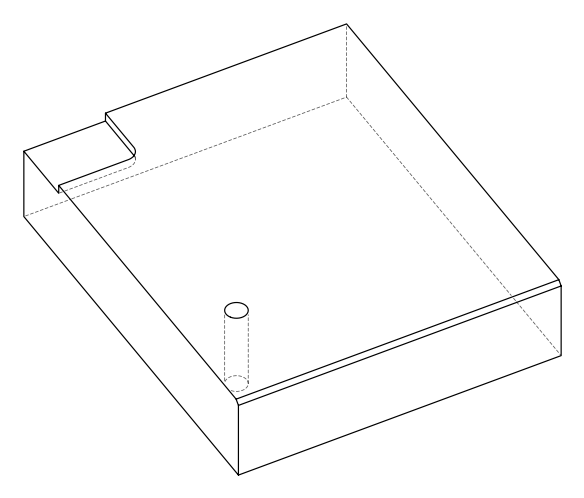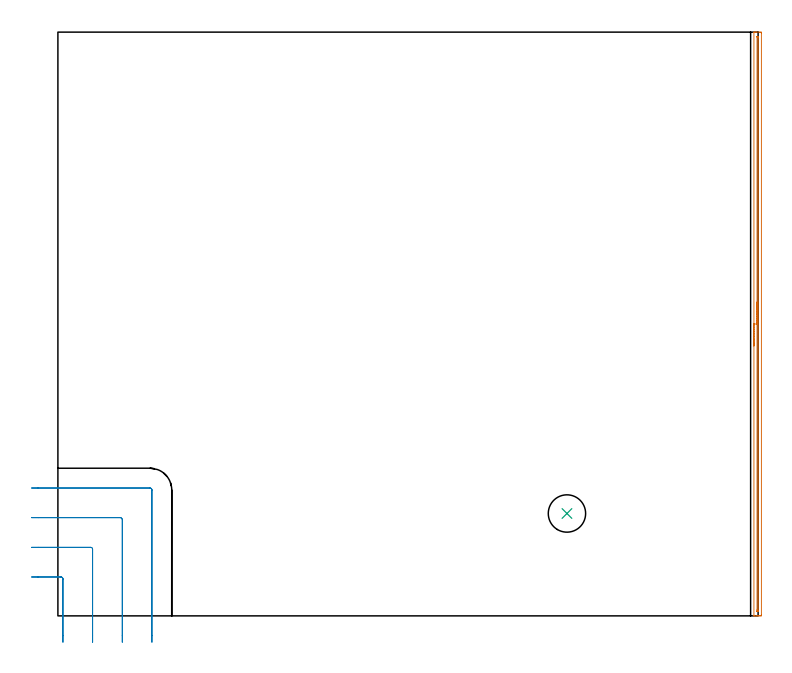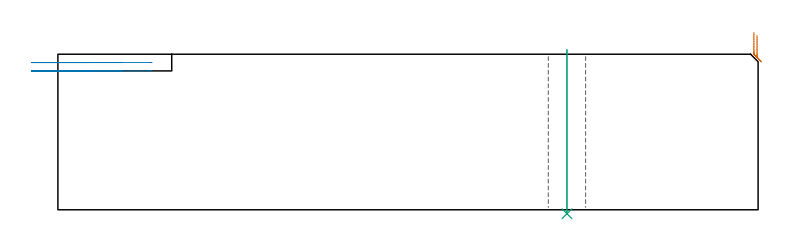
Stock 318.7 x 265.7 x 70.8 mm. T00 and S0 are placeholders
(PLAN: 3 operations, 2 tool changes, 6.2 min)
(1 AREA_MILL | FG_CHAMFER_SURFACE | UGT0205_001 | 4.4 min | 1540 mm3)
(2 MILL_CORNER_NOTCH_RECTANGULAR | CORNER_NOTCH_RECTANGULAR | UGT0201_100 | Follow Part, ap 4.5, ae 75% | 1.51 min | 26298 mm3)
(3 INDEXABLE_INSERT_DRILL_THROUGH_HOLE_FROM_SOLID | STEP1HOLE | NXT0302_005 | 0.3 min | 16051 mm3)
(TOOL UGT0205_001 | Chamfer Mill 20 x 3 x 45 deg. | D20 FL50 Z2)
(TOOL UGT0201_100 | End Mill 18 mm | D18 FL22 Z2)
(TOOL NXT0302_005 | Index. Insert Drill 17mm [880-D1700L20-05] | D17 PA176 FL85 Z2)
(OP 1 AREA_MILL)
G17 G21 G94 G90
T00 M6
G54
G17 G0 G90 X316.8 Y122.85 S1061 M3
G43 Z80.8 H0
G94 G1 Y122.888 Z79.928 F250.
Y123.002 Z79.063
Y123.191 Z78.212
Y123.453 Z77.38
Y123.787 Z76.574
Y124.19 Z75.8
Y124.658 Z75.064
Y125.19 Z74.372
Y125.779 Z73.729
Y126.422 Z73.14
Y127.114 Z72.608
Y127.85 Z72.14
Y128.624 Z71.737
Y129.43 Z71.403
Y130.262 Z71.141
Y131.114 Z70.952
Y131.978 Z70.838
Y132.85 Z70.8
Y265.527
X316.802 Y265.69 Z70.788
X316.947 Y265.698 Z70.646
X317.098 Y265.7 Z70.502
X317.384 Z70.216
X318.062 Z69.533
X319.277 Z68.32
X319.815 Y265.695 Z67.779
X320.191 Y265.69 Z67.404
X320.196 Y265.469 Z67.401
X320.199 Y265.081
Y0.619
X320.196 Y0.231
X320.191 Y0.01 Z67.404
X319.815 Y0. Z67.779
X319.277 Z68.32
X318.938 Z68.658
X318.4 Z69.196
X318.062 Z69.533
X317.097 Z70.502
X316.947 Y0.002 Z70.646
X316.802 Y0.01 Z70.788
X316.8 Y0.173 Z70.8
Y132.85
X318.214 Z69.386
X318.215 Y263.294 Z69.385
X318.217 Y263.585 Z69.383
X318.219 Y263.657 Z69.381
X318.221 Y263.686 Z69.379
X318.236 Y263.69 Z69.364
X318.301 Y263.694 Z69.299
X318.541 Y263.699 Z69.059
X318.719 Y263.696 Z68.881
X318.751 Y263.694 Z68.849
X318.779 Y263.689 Z68.821
X318.78 Y263.648 Z68.82
X318.784 Y263.451 Z68.816
X318.785 Y263.294 Z68.815
X318.786 Y263.138 Z68.814
X318.785 Y2.406 Z68.815
X318.784 Y2.335 Z68.816
X318.779 Y2.012 Z68.821
X318.458 Y2.003 Z69.142
X318.281 Y2.004 Z69.319
X318.249 Y2.006 Z69.351
X318.221 Y2.011 Z69.379
X318.22 Y2.052 Z69.38
X318.216 Y2.249 Z69.384
X318.215 Y2.406 Z69.385
X318.214 Y2.989 Z69.386
Y132.85
Y133.722 Z69.424
Y134.586 Z69.538
Y135.438 Z69.727
Y136.27 Z69.989
Y137.076 Z70.323
Y137.85 Z70.726
Y138.586 Z71.194
Y139.278 Z71.725
Y139.921 Z72.315
Y140.51 Z72.958
Y141.042 Z73.65
Y141.51 Z74.386
Y141.913 Z75.16
Y142.247 Z75.966
Y142.509 Z76.798
Y142.698 Z77.649
Y142.812 Z78.514
Y142.85 Z79.386
G0 Z80.8
M5
M2
(OP 2 MILL_CORNER_NOTCH_RECTANGULAR)
G17 G21 G94 G90
T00 M6
G54
G17 G0 G90 X2.3 Y-12. S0 M3
G43 Z80.8 H0
Z67.
G94 G1 Y-9. F250.
Y16.805 F500.
G3 X1.405 Y17.7 R0.9
G1 X-9.
X-12. F250.
G0 Z80.8
X15.8 Y-12.
Z67.
G1 Y-9.
Y30.304 F500.
G3 X14.904 Y31.2 R0.9
G1 X-9.
X-12. F250.
G0 Z80.8
X29.3 Y-12.
Z67.
G1 Y-9.
Y43.804 F500.
G3 X28.404 Y44.7 R0.9
G1 X-9.
X-12. F250.
G0 Z80.8
X42.8 Y-12.
Z67.
G1 Y-9.
Y57.304 F500.
G3 X41.904 Y58.2 R0.9
G1 X-9.
X-12. F250.
G0 Z80.8
X2.3 Y-12.
Z63.2
G1 Y-9.
Y16.805 F500.
G3 X1.405 Y17.7 R0.9
G1 X-9.
X-12. F250.
G0 Z80.8
X15.8 Y-12.
Z63.2
G1 Y-9.
Y30.304 F500.
G3 X14.904 Y31.2 R0.9
G1 X-9.
X-12. F250.
G0 Z80.8
X29.3 Y-12.
Z63.2
G1 Y-9.
Y43.804 F500.
G3 X28.404 Y44.7 R0.9
G1 X-9.
X-12. F250.
G0 Z80.8
X42.8 Y-12.
Z63.2
G1 Y-9.
Y57.304 F500.
G3 X41.904 Y58.2 R0.9
G1 X-9.
X-12. F250.
G0 Z80.8
M5
M2
(OP 3 INDEXABLE_INSERT_DRILL_THROUGH_HOLE_FROM_SOLID)
G17 G21 G94 G90
T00 M6
G54
G17 G0 G90 X231.7 Y46.6 S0 M3
G43 Z80.8 H1
G94 G81 G98 Z-1.797 F250. R72.8
G80
M5
M2
